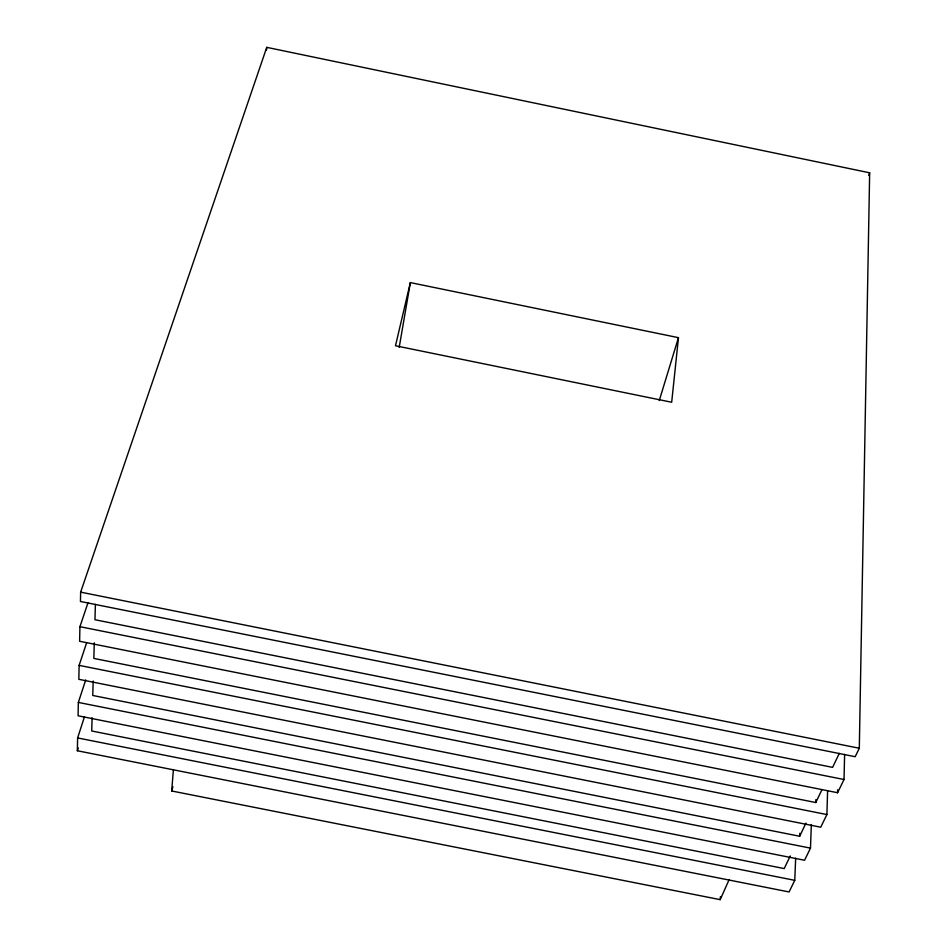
<?xml version="1.0" encoding="UTF-8"?>
<svg xmlns="http://www.w3.org/2000/svg" width="947" height="947" viewBox="0 0 947 947"><rect width="100%" height="100%" fill="white"/><g stroke="black" fill="none" stroke-linecap="round" stroke-linejoin="round"><path stroke-width="1.42" d="M859.308 748.248L869.654 172.804L266.758 47.35L80.649 592.147L80.448 601.487L855.177 756.712L859.308 748.248L80.649 592.147M795.669 858.171L794.758 880.331L789.076 891.956L77.346 750.758L77.618 737.938L84.437 716.843M85.727 679.922L78.352 702.425L78.08 715.79L804.571 860.255L810.49 848.133L811.33 824.517M86.568 642.954L79.122 665.374L78.838 679.319L820.729 827.205L826.897 814.562L827.607 790.923M87.953 602.896L79.927 626.689L79.619 641.261L837.574 792.722L844.026 779.523L844.617 754.38M837.574 792.722L837.657 789.762M92.108 717.696L91.729 730.989L784.211 868.577L790.236 855.97M93.173 681.023L92.759 695.465L799.67 836.248L805.956 823.109M94.286 642.8L93.836 658.414L815.793 802.535L821.96 789.644M95.398 604.328L94.96 619.729L832.602 767.366L839.302 753.374M815.793 802.535L815.888 799.588M799.67 836.248L799.789 833.289M173.396 769.58L171.703 790.982L720.205 899.65L720.407 896.702M266.509 50.037L266.758 47.35M678.466 337.665L671.683 402.25L395.491 345.762L410.347 282.597L678.466 337.665L659.254 400.581M399.196 347.395L410.347 282.597M171.703 790.982L172.899 786.708M77.346 750.758L78.258 747.941M868.719 175.337L869.654 172.804M720.205 899.65L729.048 879.822M79.122 665.374L826.897 814.562M78.352 702.425L810.49 848.133M77.618 737.938L794.758 880.331M79.927 626.689L844.026 779.523"/></g></svg>
